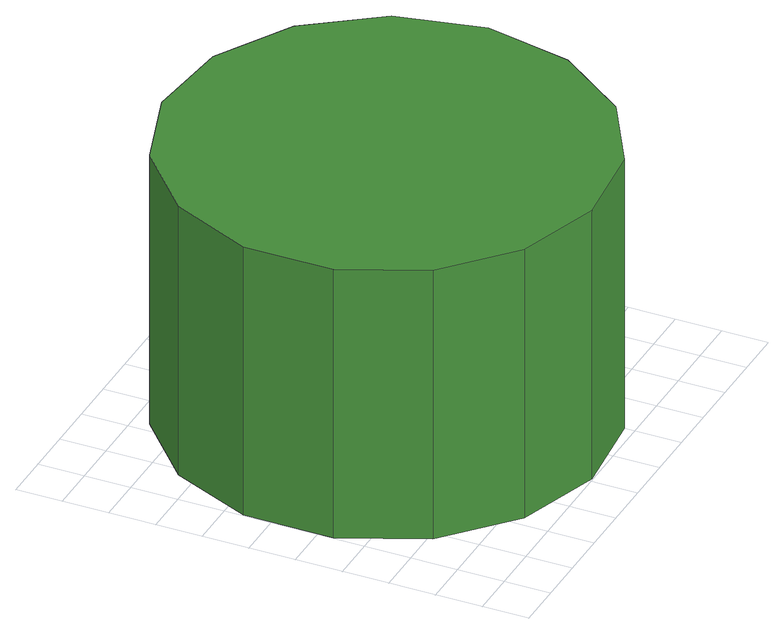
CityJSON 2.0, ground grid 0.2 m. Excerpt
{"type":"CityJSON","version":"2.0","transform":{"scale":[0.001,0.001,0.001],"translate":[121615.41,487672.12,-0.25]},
"CityObjects":{
"tree1":{"type":"SolitaryVegetationObject","attributes":{"function":"something"},"geometry":[{"type":"MultiSurface","lod":"1","boundaries":[[[0,1,2,3,4,5,6,7,8,9,10,11,12,13,14]],[[15,16,17,18,19,20,21,22,23,24,25,26,27,28,29]],[[0,29,28,1]],[[1,28,27,2]],[[2,27,26,3]],[[3,26,25,4]],[[4,25,24,5]],[[5,24,23,6]],[[6,23,22,7]],[[7,22,21,8]],[[8,21,20,9]],[[9,20,19,10]],[[10,19,18,11]],[[11,18,17,12]],[[12,17,16,13]],[[13,16,15,14]],[[14,15,29,0]]]}]}
},
"vertices":[
[1845,928,1238],[1764,1306,1238],[1537,1618,1238],[1203,1811,1238],[819,1851,1238],[452,1732,1238],[165,1474,1238],[8,1121,1238],[8,735,1238],[165,382,1238],[452,124,1238],[819,5,1238],[1203,45,1238],[1537,238,1238],[1764,550,1238],[1764,550,1],[1537,238,1],[1203,45,1],[819,5,1],[452,124,1],[165,382,1],[8,735,1],[8,1121,1],[165,1474,1],[452,1732,1],[819,1851,1],[1203,1811,1],[1537,1618,1],[1764,1306,1],[1845,928,1]
]}
